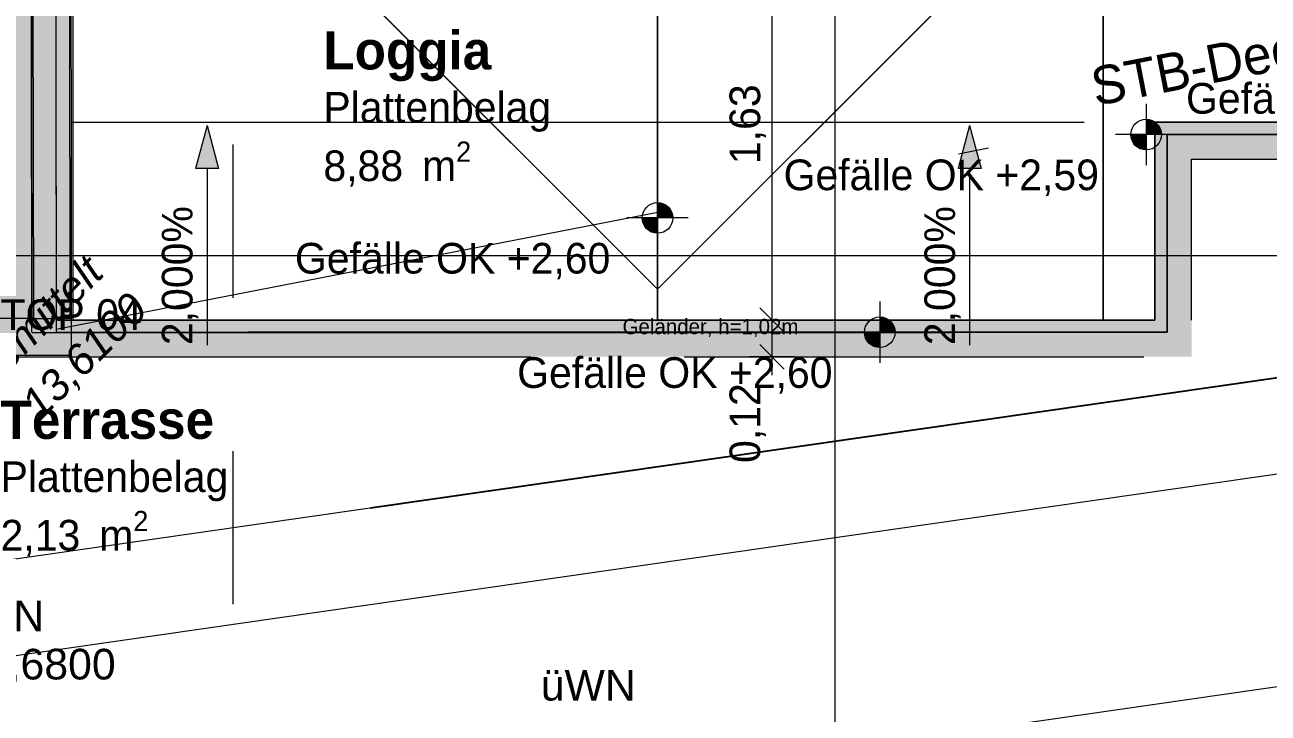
# Model space of a CAD drawing. Header units: metres. Extents: x -3 to 205, y -18 to 45.
# Drawn here: x 32.756 to 36.815, y -14.496 to -12.251 of the extents above; entities that cross this region are included whole.
import ezdxf

# ---------------------------------------------------------------- set-up
doc = ezdxf.new("R2010")
doc.units = ezdxf.units.M
doc.header["$MEASUREMENT"] = 0
for name, pattern in [('Achse', [0.004, 0.002, -0.001, 0, -0.001]), ('Baufluchtlinie', [0.013, 0.008, -0.005]), ('Grenzlinie', [0.008, 0.003, -0.005]), ('Schnittlinie', [0.006, 0.003, -0.0015, 0, -0.0015]), ('Strichlinie eng', [0.002, 0.0015, -0.0005]), ('Untersicht', [0.001, 0.0005, -0.0005])]:
    doc.linetypes.add(name, pattern=pattern)
for name, color, linetype in [('1._1.Stock  PP STG2_4_000 Achsraster', 7, 'Continuous'), ('1._1.Stock  PP STG2_4_110 Wand Aussen', 7, 'Continuous'), ('1._1.Stock  PP STG2_4_210 Decke', 7, 'Continuous'), ('1._1.Stock  PP STG2_4_220 Bodenaufbau - Außen_ Gefälle', 7, 'Continuous'), ('1._1.Stock  PP STG2_4_221 Bodenaufbau - Abdichtung', 7, 'Continuous'), ('1._1.Stock  PP STG2_4_221 Bodenaufbau - Terrassenbelag', 7, 'Continuous'), ('1._1.Stock  PP STG2_4_450 Absturzsicherung', 7, 'Continuous'), ('1._1.Stock  PP STG2_4_810 Raum', 7, 'Continuous'), ('1._1.Stock  PP STG2_4_815 Raumbegrenzung', 7, 'Continuous'), ('1._1.Stock  PP STG2_4_851 Marker Schnitt', 7, 'Continuous'), ('1._1.Stock  PP STG2_4_910 Allgemein Lageplan Höhen', 7, 'Continuous'), ('1._1.Stock  PP STG2_4_945 Einreichplan Beschriftung', 7, 'Continuous'), ('1._1.Stock  PP STG2_4_950 Polierplan Bemaßung', 7, 'Continuous'), ('1._1.Stock  PP STG2_4_Neubau_840 Baulinien', 7, 'Continuous')]:
    doc.layers.add(name, color=color, linetype=linetype)
doc.styles.add('ERSTELLTER_STIL_1', font='arial.ttf')
doc.styles.add('ERSTELLTER_STIL_2', font='')
doc.styles.add('ERSTELLTER_STIL_3', font='arialbi.ttf')
doc.styles.add('ERSTELLTER_STIL_6', font='')
doc.styles.get('ERSTELLTER_STIL_2').set_extended_font_data('Eurostile')
doc.styles.get('ERSTELLTER_STIL_6').set_extended_font_data('Eurostile', bold=True)
doc.linetypes.add('Grenze Grundstück', pattern='A,0,[1,415_260415_PP_VA_1_4 1 St1.Shx,S=0.00031746,R=0,X=0,Y=0],-0.04,0', length=0.04)

msp = doc.modelspace()

# ---------------------------------------------------------------- hatches: boundary and pattern name
at = {"layer": '1._1.Stock  PP STG2_4_110 Wand Aussen', "linetype": 'Continuous', "lineweight": 13, "true_color": 0x3f7f02}
for points in [[(32.7671, -13.2087), (32.779, -13.2037), (32.7646, -1.6787), (32.5846, -1.6787), (32.599, -13.2087)], [(32.779, -13.2037), (32.7671, -13.2087), (32.779, -13.2087)]]:
    msp.add_hatch(color=76, dxfattribs=at).paths.add_polyline_path(points)
at = {"layer": '1._1.Stock  PP STG2_4_110 Wand Aussen', "linetype": 'Continuous', "lineweight": 0, "true_color": 0x373737}
for points in [[(32.777, -11.5837), (32.779, -13.2037), (32.784, -13.2037), (32.782, -11.5837)], [(32.784, -13.2037), (32.779, -13.2037), (32.779, -13.2087), (32.784, -13.2087)], [(32.909, -13.2087), (32.9091, -13.2037)]]:
    msp.add_hatch(color=250, dxfattribs=at).paths.add_polyline_path(points)
at = {"layer": '1._1.Stock  PP STG2_4_110 Wand Aussen', "linetype": 'Continuous', "lineweight": 13, "true_color": 0xff6400}
for points in [[(32.904, -13.2037), (32.902, -11.5837), (32.782, -11.5837), (32.784, -13.2037)], [(32.5942, -13.3287), (32.9091, -13.3287), (32.9091, -13.2087), (32.7671, -13.2087), (32.5942, -13.2812)], [(32.599, -13.2087), (32.5991, -13.2792), (32.7671, -13.2087)], [(32.904, -13.2037), (32.784, -13.2037), (32.784, -13.2087), (32.904, -13.2087)]]:
    msp.add_hatch(color=30, dxfattribs=at).paths.add_polyline_path(points)
at = {"layer": '1._1.Stock  PP STG2_4_450 Absturzsicherung', "linetype": 'Continuous', "lineweight": 13, "true_color": 0xb85600}
for points in [[(36.445, -12.5687), (36.565, -12.6887), (36.565, -12.5687)], [(36.445, -12.6887), (36.565, -12.6887), (36.445, -12.5687)], [(36.565, -12.6887), (41.6948, -12.6887), (41.6862, -12.5687), (36.565, -12.5687)], [(36.445, -12.6887), (36.445, -13.2137), (36.565, -13.2137), (36.565, -12.6887)], [(36.445, -13.2137), (32.9091, -13.2137), (32.9091, -13.3337), (36.445, -13.3337)], [(36.445, -13.2137), (36.565, -13.3337), (36.565, -13.2137)], [(36.445, -13.3337), (36.565, -13.3337), (36.445, -13.2137)]]:
    msp.add_hatch(color=32, dxfattribs=at).paths.add_polyline_path(points)
at = {"layer": '1._1.Stock  PP STG2_4_950 Polierplan Bemaßung', "linetype": 'Continuous', "lineweight": 13, "true_color": 0x6c6cff}
for points in [[(33.3511, -12.5794), (33.3136, -12.7194), (33.3886, -12.7194)], [(35.8406, -12.5794), (35.8031, -12.7194), (35.8781, -12.7194)], [(36.4168, -12.6087), (36.4668, -12.6087), (36.463, -12.5896), (36.4521, -12.5734), (36.4359, -12.5625), (36.4168, -12.5587)], [(36.4168, -12.6087), (36.3668, -12.6087), (36.3706, -12.6278), (36.3814, -12.6441), (36.3977, -12.6549), (36.4168, -12.6587)], [(34.8217, -12.8807), (34.8717, -12.8807), (34.8679, -12.8616), (34.857, -12.8454), (34.8408, -12.8345), (34.8217, -12.8307)], [(34.8217, -12.8807), (34.7717, -12.8807), (34.7755, -12.8999), (34.7863, -12.9161), (34.8025, -12.9269), (34.8217, -12.9307)], [(35.547, -13.2537), (35.597, -13.2537), (35.5932, -13.2346), (35.5824, -13.2184), (35.5662, -13.2075), (35.547, -13.2037)], [(35.547, -13.2537), (35.497, -13.2537), (35.5008, -13.2728), (35.5117, -13.2891), (35.5279, -13.2999), (35.547, -13.3037)]]:
    msp.add_hatch(color=171, dxfattribs=at).paths.add_polyline_path(points)

# ---------------------------------------------------------------- linework, layer by layer
at = {"layer": '1._1.Stock  PP STG2_4_000 Achsraster', "color": 5, "linetype": 'Continuous', "lineweight": 0, "ltscale": 1000}
for p, q in [((35.4, 1.9963), (35.4, -16.0037)), ((30.9, -13.0037), (53.4, -13.0037))]:
    msp.add_line(p, q, dxfattribs=at)
at = {"layer": '1._1.Stock  PP STG2_4_110 Wand Aussen', "color": 7, "linetype": 'Continuous', "lineweight": 13, "ltscale": 1000}
for p, q in [((32.782, -11.5837), (32.784, -13.2037)), ((32.904, -13.2037), (32.902, -11.5837)), ((32.7671, -13.2087), (32.599, -13.2087)), ((32.7671, -13.2087), (32.599, -13.2087)), ((32.7671, -13.2087), (32.779, -13.2087)), ((32.7671, -13.2087), (32.779, -13.2087)), ((32.784, -13.2087), (32.779, -13.2087)), ((32.784, -13.2037), (32.784, -13.2087)), ((32.784, -13.2037), (32.784, -13.2087)), ((32.784, -13.2087), (32.904, -13.2087)), ((32.784, -13.2087), (32.904, -13.2087)), ((32.904, -13.2087), (32.904, -13.2037)), ((32.904, -13.2087), (32.909, -13.2087)), ((32.904, -13.2087), (32.909, -13.2087)), ((32.909, -13.2087), (32.909, -13.2037)), ((32.909, -13.2087), (32.909, -13.2037)), ((32.9091, -13.2087), (32.909, -13.2087)), ((32.5942, -13.3287), (32.9091, -13.3287))]:
    msp.add_line(p, q, dxfattribs=at)
at = {"layer": '1._1.Stock  PP STG2_4_110 Wand Aussen', "color": 7, "linetype": 'Continuous', "lineweight": 18, "ltscale": 1000}
msp.add_line((32.779, -13.2087), (32.779, -13.2037), dxfattribs=at)
msp.add_line((32.779, -13.2087), (32.779, -13.2037), dxfattribs=at)
at = {"layer": '1._1.Stock  PP STG2_4_110 Wand Aussen', "color": 7, "linetype": 'Continuous', "lineweight": 18, "ltscale": 1000, "flags": 128}
for points in [[(32.779, -13.2037), (32.7767, -11.3837)], [(32.777, -11.5837), (32.779, -13.2037)]]:
    msp.add_lwpolyline(points, dxfattribs=at)
at = {"layer": '1._1.Stock  PP STG2_4_110 Wand Aussen', "color": 7, "linetype": 'Continuous', "lineweight": 13, "ltscale": 1000, "flags": 128}
for points in [[(32.909, -13.2037), (32.907, -11.5837)], [(32.9091, -13.2087), (32.9091, -13.2037)], [(32.9091, -13.3287), (32.9091, -13.2087)], [(32.4741, -13.3337), (32.9091, -13.3337)], [(32.9091, -13.3337), (32.9091, -13.3287)]]:
    msp.add_lwpolyline(points, dxfattribs=at)
at = {"layer": '1._1.Stock  PP STG2_4_210 Decke', "color": 7, "linetype": 'Continuous', "lineweight": 13, "ltscale": 1000, "true_color": 0xf4f4f4, "flags": 128}
msp.add_lwpolyline([(32.8568, -11.4637), (32.859, -13.2537), (36.485, -13.2537), (36.485, -12.6087), (41.6891, -12.6087), (41.975, -12.5676), (41.975, -11.7587), (47.305, -11.7587), (47.305, -11.1337), (50.8609, -11.1337), (50.8654, -10.0637), (44.865, -10.0637), (44.865, -10.9637), (42.015, -10.9637), (42.015, -11.4637)], close=True, dxfattribs=at)
at = {"layer": '1._1.Stock  PP STG2_4_220 Bodenaufbau - Außen_ Gefälle', "color": 7, "linetype": 'Continuous', "lineweight": 13, "ltscale": 1000, "true_color": 0xf4f4f4, "flags": 128}
msp.add_lwpolyline([(32.8568, -11.4637), (32.859, -13.2137), (36.445, -13.2137), (36.445, -12.5687), (39.035, -12.5687), (39.035, -12.5987), (41.4187, -12.5987), (41.975, -12.5188), (41.975, -11.7487), (44.915, -11.7487), (47.295, -11.7487), (47.295, -11.1237), (50.8609, -11.1237), (50.8654, -10.0637), (44.865, -10.0637), (44.865, -10.9637), (42.015, -10.9637), (42.015, -11.4637)], close=True, dxfattribs=at)
at = {"layer": '1._1.Stock  PP STG2_4_221 Bodenaufbau - Abdichtung', "color": 171, "linetype": 'Schnittlinie', "lineweight": 13, "ltscale": 1000, "true_color": 0x6c6cff, "flags": 128}
for points in [[(34.8217, -11.3837), (34.8217, -13.1132)], [(34.8217, -13.1132), (34.8217, -11.3837)], [(34.8217, -13.1132), (33.3672, -11.6587)], [(33.3672, -11.6587), (34.8217, -13.1132)], [(34.8217, -13.1132), (36.2761, -11.6587)], [(36.2761, -11.6587), (34.8217, -13.1132)], [(32.779, -13.2537), (32.7778, -12.2481)], [(36.485, -12.6087), (36.485, -13.2537)], [(37.2261, -12.6087), (36.485, -12.6087)], [(36.485, -12.609), (37.2264, -12.609)], [(36.485, -13.2537), (32.779, -13.2537)], [(32.779, -13.254), (36.485, -13.254)]]:
    msp.add_lwpolyline(points, dxfattribs=at)
at = {"layer": '1._1.Stock  PP STG2_4_221 Bodenaufbau - Terrassenbelag', "color": 7, "linetype": 'Continuous', "lineweight": 18, "ltscale": 1000, "flags": 128}
for points in [[(32.9141, -13.2137), (32.9141, -11.5887)], [(36.2761, -11.5887), (36.2761, -13.2137)], [(36.2761, -13.2137), (36.2761, -11.5887)], [(34.8217, -11.6737), (34.8217, -13.2137)], [(34.8217, -13.2137), (34.8217, -11.6737)], [(36.445, -12.5687), (36.445, -13.2137)], [(37.7278, -12.5687), (36.445, -12.5687)], [(36.4452, -13.2137), (36.4452, -12.5687)], [(34.8217, -13.2137), (32.9141, -13.2137)], [(36.2761, -13.2137), (34.8217, -13.2137)], [(36.445, -13.2137), (36.2761, -13.2137)]]:
    msp.add_lwpolyline(points, dxfattribs=at)
at = {"layer": '1._1.Stock  PP STG2_4_450 Absturzsicherung', "color": 7, "linetype": 'Strichlinie eng', "lineweight": 13, "ltscale": 1000, "flags": 128}
for points in [[(36.445, -12.5687), (36.445, -13.2137)], [(41.6862, -12.5687), (36.565, -12.5687)], [(36.565, -13.2137), (36.565, -12.6887)], [(36.565, -12.6887), (41.6948, -12.6887)], [(36.445, -13.2137), (32.9091, -13.2137)], [(32.9091, -13.3337), (36.565, -13.3337)]]:
    msp.add_lwpolyline(points, dxfattribs=at)
at = {"layer": '1._1.Stock  PP STG2_4_815 Raumbegrenzung', "color": 8, "linetype": 'Baufluchtlinie', "lineweight": 13, "ltscale": 1000}
msp.add_line((32.9082, -12.5687), (36.215, -12.5687), dxfattribs=at)
at = {"layer": '1._1.Stock  PP STG2_4_851 Marker Schnitt', "color": 7, "linetype": 'Untersicht', "lineweight": 13, "ltscale": 1000}
msp.add_line((33.435, 1.3588), (33.435, -15.6487), dxfattribs=at)
at = {"layer": '1._1.Stock  PP STG2_4_950 Polierplan Bemaßung', "color": 7, "linetype": 'Achse', "lineweight": 13, "ltscale": 1000}
msp.add_line((32.859, -13.2437), (42.015, -11.4637), dxfattribs=at)
at = {"layer": '1._1.Stock  PP STG2_4_950 Polierplan Bemaßung', "color": 6, "linetype": 'Continuous', "lineweight": 13, "ltscale": 1000, "true_color": 0xfb02fe}
for p, q in [((35.1954, -13.2137), (35.1954, -11.5837)), ((35.1554, -13.1737), (35.2354, -13.2537)), ((35.2704, -13.2137), (35.1204, -13.2137)), ((35.1954, -13.3337), (35.1954, -13.2137)), ((35.1554, -13.2937), (35.2354, -13.3737)), ((35.2704, -13.3337), (35.1204, -13.3337)), ((35.1954, -13.3937), (35.1954, -13.3337))]:
    msp.add_line(p, q, dxfattribs=at)
at = {"layer": '1._1.Stock  PP STG2_4_950 Polierplan Bemaßung', "color": 1, "linetype": 'Continuous', "lineweight": 13, "ltscale": 1000, "true_color": 0xfb0106}
for p, q in [((32.5108, -14.339), (51.2926, -11.6374)), ((51.4087, -12.3184), (32.71, -15.0043))]:
    msp.add_line(p, q, dxfattribs=at)
at = {"layer": '1._1.Stock  PP STG2_4_950 Polierplan Bemaßung', "color": 171, "linetype": 'Continuous', "lineweight": 13, "ltscale": 1000, "true_color": 0x6c6cff}
for p, q in [((36.4168, -12.5087), (36.4168, -12.7087)), ((33.3511, -12.5794), (33.3136, -12.7194)), ((33.3511, -12.5794), (33.3886, -12.7194)), ((35.8406, -12.5794), (35.8031, -12.7194)), ((35.8406, -12.5794), (35.8781, -12.7194)), ((36.5168, -12.6087), (36.3168, -12.6087)), ((33.3886, -12.7194), (33.3136, -12.7194)), ((33.3511, -12.7194), (33.3511, -12.7794)), ((35.8781, -12.7194), (35.8031, -12.7194)), ((35.8406, -12.7194), (35.8406, -12.7794)), ((33.3511, -12.7794), (33.3511, -13.2957)), ((34.8217, -12.7807), (34.8217, -12.9807)), ((35.8406, -12.7794), (35.8406, -13.2957)), ((34.9217, -12.8807), (34.7217, -12.8807)), ((35.547, -13.1537), (35.547, -13.3537)), ((35.647, -13.2537), (35.447, -13.2537))]:
    msp.add_line(p, q, dxfattribs=at)
for centre in [(36.4168, -12.6087), (34.8217, -12.8807), (35.547, -13.2537)]:
    msp.add_circle(centre, 0.05, dxfattribs=at)
at = {"layer": '1._1.Stock  PP STG2_4_Neubau_840 Baulinien', "color": 76, "linetype": 'Grenze Grundstück', "lineweight": 13, "ltscale": 1000, "true_color": 0x3f7f02, "flags": 128}
msp.add_lwpolyline([(51.314, 1.9963), (51.3035, 0.426), (51.2486, -11.3318), (32.4665, -14.0306), (32.4591, 1.9963)], dxfattribs=at)
at = {"layer": '1._1.Stock  PP STG2_4_Neubau_840 Baulinien', "color": 1, "linetype": 'Grenzlinie', "lineweight": 25, "ltscale": 1000, "true_color": 0xfb0106, "flags": 128}
msp.add_lwpolyline([(29.3775, -17.8848), (32.5189, -17.4224), (32.4665, -14.0306), (51.2486, -11.3318), (56.3775, -10.5132)], dxfattribs=at)

# ---------------------------------------------------------------- texts
at = {"layer": '1._1.Stock  PP STG2_4_810 Raum', "color": 7, "linetype": 'Continuous', "lineweight": 13, "attachment_point": 1}
for s, insert, char_height, style in [('\\A1;{\\pql;\\pt0;\\fEurostile|b1|i0|c0|p0;\\W1.000000;Loggia}', (33.7309, -12.2714), 0.125, 'ERSTELLTER_STIL_6'), ('\\A1;{\\pql;\\pt0;\\fEurostile|b0|i0|c0|p0;\\W1.000000;Plattenbelag}', (33.7309, -12.4698), 0.1, 'ERSTELLTER_STIL_2'), ('\\A1;{\\pql;\\pt0,0.05;\\fEurostile|b0|i0|c0|p0;\\W1.000000;8,88\\fEurostile|b0|i0|c0|p0;\\W1.000000;\\A1{\\H.66x;\\S^  ;}\\fEurostile|b0|i0|c0|p0;\\W1.000000; m\\fEurostile|b0|i0|c0|p0;\\W1.000000;\\A1{\\H.66x;\\S2^  ;}}', (33.7309, -12.6313), 0.1, 'ERSTELLTER_STIL_2'), ('\\A1;{\\pql;\\pt0;\\fEurostile|b0|i0|c0|p0;\\W1.000000;TOP 04}', (32.677, -13.1458), 0.1, 'ERSTELLTER_STIL_2'), ('\\A1;{\\pql;\\pt0;\\fEurostile|b1|i0|c0|p0;\\W1.000000;Terrasse}', (32.677, -13.4765), 0.125, 'ERSTELLTER_STIL_6'), ('\\A1;{\\pql;\\pt0;\\fEurostile|b0|i0|c0|p0;\\W1.000000;Plattenbelag}', (32.677, -13.675), 0.1, 'ERSTELLTER_STIL_2'), ('\\A1;{\\pql;\\pt0,0.05;\\fEurostile|b0|i0|c0|p0;\\W1.000000;2,13\\fEurostile|b0|i0|c0|p0;\\W1.000000;\\A1{\\H.66x;\\S^  ;}\\fEurostile|b0|i0|c0|p0;\\W1.000000; m\\fEurostile|b0|i0|c0|p0;\\W1.000000;\\A1{\\H.66x;\\S2^  ;}}', (32.677, -13.8365), 0.1, 'ERSTELLTER_STIL_2')]:
    msp.add_mtext(s, dxfattribs=dict(at, insert=insert, char_height=char_height, style=style))
at = {"layer": '1._1.Stock  PP STG2_4_910 Allgemein Lageplan Höhen', "color": 7, "linetype": 'Continuous', "lineweight": 13, "char_height": 0.1, "attachment_point": 1, "rotation": 45, "style": 'ERSTELLTER_STIL_3'}
for s, insert in [('\\A1;{\\pql;\\fArial Italic|b0|i0|c0|p0;\\W1.000000;gemittelt}', (32.5753, -13.3683)), ('\\A1;{\\pql;\\fArial Italic|b0|i0|c0|p0;\\W1.000000; 13,6100}', (32.7081, -13.5011))]:
    msp.add_mtext(s, dxfattribs=dict(at, insert=insert))
at = {"layer": '1._1.Stock  PP STG2_4_910 Allgemein Lageplan Höhen', "color": 7, "linetype": 'Continuous', "lineweight": 13, "char_height": 0.1, "attachment_point": 1, "style": 'ERSTELLTER_STIL_1'}
for s, insert in [('\\A1;{\\pql;\\fArial|b0|i0|c0|p0;\\W1.000000;üWN}', (32.5091, -14.1291)), ('\\A1;{\\pql;\\fArial|b0|i0|c0|p0;\\W1.000000; 11,6800}', (32.5091, -14.2863)), ('\\A1;{\\pql;\\fArial|b0|i0|c0|p0;\\W1.000000;üWN}', (34.4403, -14.3551))]:
    msp.add_mtext(s, dxfattribs=dict(at, insert=insert))
at = {"layer": '1._1.Stock  PP STG2_4_945 Einreichplan Beschriftung', "color": 7, "linetype": 'Continuous', "lineweight": 13, "insert": (34.7075, -13.2692), "char_height": 0.05, "attachment_point": 7, "style": 'ERSTELLTER_STIL_2'}
msp.add_mtext('\\A1;{\\pql;\\fEurostile|b0|i0|c0|p0;\\W1.000000;Geländer, h=1,02m}', dxfattribs=at)
at = {"layer": '1._1.Stock  PP STG2_4_950 Polierplan Bemaßung', "color": 7, "linetype": 'Continuous', "lineweight": 13, "insert": (36.2666, -12.5925), "char_height": 0.125, "attachment_point": 4, "rotation": 11.0015, "style": 'ERSTELLTER_STIL_2'}
msp.add_mtext('\\A1;{\\pql;\\fEurostile|b0|i0|c0|p0;\\W1.000000;\\fEurostile|b0|i0|c0|p0;\\W1.000000;\\fEurostile|b0|i0|c0|p0;\\W1.000000;STB-Decke\\fEurostile|b0|i0|c0|p0;\\W1.000000;\\A1{\\H.66x;\\S^  ;}\\fEurostile|b0|i0|c0|p0;\\W1.000000;\\fEurostile|b0|i0|c0|p0;\\W1.000000;\\P\\pql;\\fEurostile|b0|i0|c0|p0;\\W1.000000;\\fEurostile|b0|i0|c0|p0;\\W1.000000;\\fEurostile|b0|i0|c0|p0;\\W1.000000;\\fEurostile|b0|i0|c0|p0;\\W1.000000;\\A1{\\H.66x;\\S^  ;}\\fEurostile|b0|i0|c0|p0;\\W1.000000;\\fEurostile|b0|i0|c0|p0;\\W1.000000;}', dxfattribs=at)
at = {"layer": '1._1.Stock  PP STG2_4_950 Polierplan Bemaßung', "color": 6, "linetype": 'Continuous', "lineweight": 13, "true_color": 0xfb02fe, "char_height": 0.1, "width": 0.306373, "attachment_point": 7, "rotation": 90, "style": 'ERSTELLTER_STIL_2'}
for s, insert in [('\\A1;{\\pql;\\fEurostile|b0|i0|c0|p0;\\W1.000000;1,63}', (35.1754, -12.7051)), ('\\A1;{\\pql;\\fEurostile|b0|i0|c0|p0;\\W1.000000;0,12}', (35.1754, -13.6801))]:
    msp.add_mtext(s, dxfattribs=dict(at, insert=insert))
at = {"layer": '1._1.Stock  PP STG2_4_950 Polierplan Bemaßung', "color": 171, "linetype": 'Continuous', "lineweight": 13, "true_color": 0x6c6cff, "char_height": 0.1, "width": 1.08362, "attachment_point": 7, "style": 'ERSTELLTER_STIL_2'}
for s, insert in [('\\A1;{\\pql;\\fEurostile|b0|i0|c0|p0;\\W1.000000;Gefälle OK +2,60}', (36.547, -12.5592)), ('\\A1;{\\pql;\\fEurostile|b0|i0|c0|p0;\\W1.000000;Gefälle OK +2,59}', (35.2332, -12.8087)), ('\\A1;{\\pql;\\fEurostile|b0|i0|c0|p0;\\W1.000000;Gefälle OK +2,60}', (33.638, -13.0807)), ('\\A1;{\\pql;\\fEurostile|b0|i0|c0|p0;\\W1.000000;Gefälle OK +2,60}', (34.3634, -13.4537))]:
    msp.add_mtext(s, dxfattribs=dict(at, insert=insert))
at = {"layer": '1._1.Stock  PP STG2_4_950 Polierplan Bemaßung', "color": 171, "linetype": 'Continuous', "lineweight": 13, "true_color": 0x6c6cff, "char_height": 0.1, "attachment_point": 7, "rotation": 90, "style": 'ERSTELLTER_STIL_2'}
for insert in [(33.3221, -13.2957), (35.8115, -13.2957)]:
    msp.add_mtext('\\A1;{\\pql;\\fEurostile|b0|i0|c0|p0;\\W1.000000;2,000\\fEurostile|b0|i0|c0|p0;\\W1.000000;%}', dxfattribs=dict(at, insert=insert))

doc.saveas('drawing.dxf')
